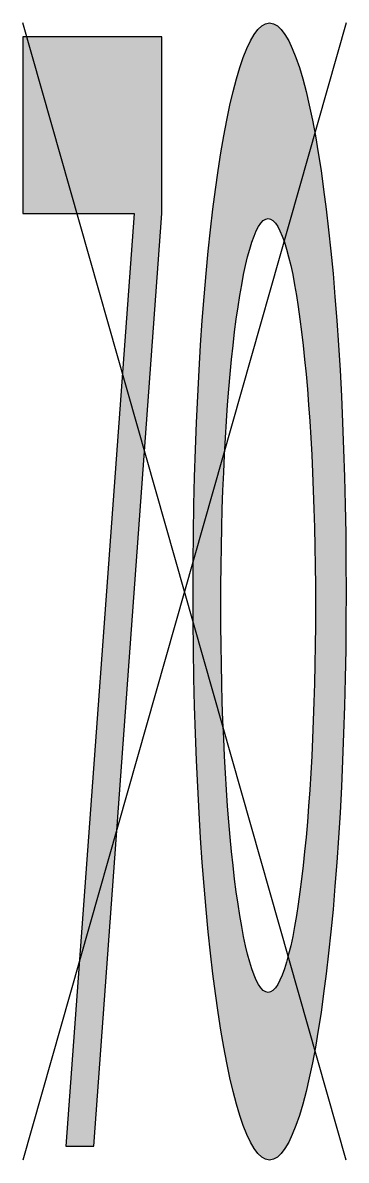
# Model space of a CAD drawing. Header units: metres. Extents: x -0.56 to 0.61, y -0.05 to 4.05.
import ezdxf

# ---------------------------------------------------------------- set-up
doc = ezdxf.new("R2010")
doc.units = ezdxf.units.M

msp = doc.modelspace()

# ---------------------------------------------------------------- hatches: boundary and pattern name
h = msp.add_hatch(color=256)
edge = h.paths.add_edge_path()
edge.add_ellipse((0.332, 2), major_axis=(0, 2.0506), ratio=0.134553, start_angle=0, end_angle=360)
edge = h.paths.add_edge_path(flags=16)
edge.add_ellipse((0.3268, 1.9494), major_axis=(0, 1.3953), ratio=0.122333, start_angle=0, end_angle=360)
h.paths.add_polyline_path([(-0.0561, 4), (-0.5582, 4), (-0.5582, 3.3637), (-0.1561, 3.3637), (-0.4023, 0), (-0.3023, 0), (-0.0561, 3.3637)])

# ---------------------------------------------------------------- linework, layer by layer
at = {"flags": 128}
for points in [[(0.6079, -0.0506), (-0.5582, 4.0506)], [(0.6079, 4.0506), (-0.5582, -0.0506)]]:
    msp.add_lwpolyline(points, dxfattribs=at)
msp.add_lwpolyline([(-0.3023, 0), (-0.0561, 3.3637), (-0.0561, 4), (-0.5582, 4), (-0.5582, 3.3637), (-0.1561, 3.3637), (-0.4023, 0)], close=True, dxfattribs=at)
for centre, major_axis, ratio in [((0.332, 2), (0, 2.0506), 0.134553), ((0.3268, 1.9494), (0, 1.3953), 0.122333)]:
    msp.add_ellipse(centre, major_axis=major_axis, ratio=ratio)

doc.saveas('drawing.dxf')
